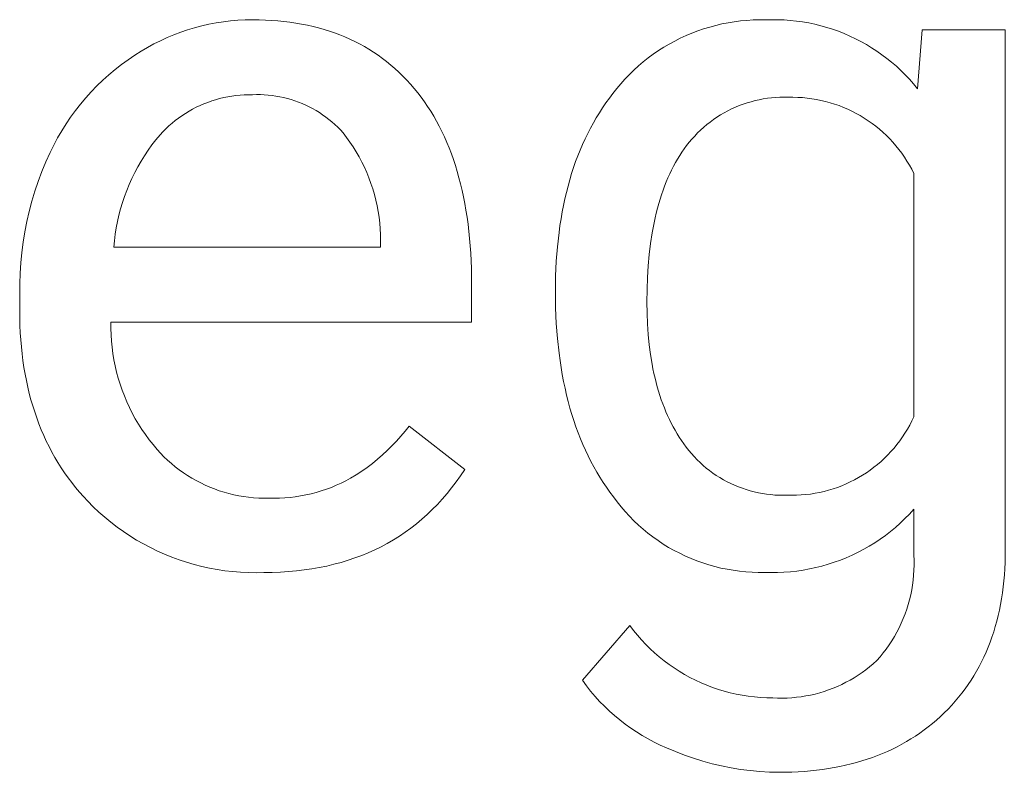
# Model space of a CAD drawing. Header units: millimetres. Extents: x -1519 to 3497, y -297 to 3208.
# Drawn here: x 2126.8 to 2192.2, y 85.7 to 135.6 of the extents above; entities that cross this region are included whole.
import ezdxf

# ---------------------------------------------------------------- set-up
doc = ezdxf.new("R2010")
doc.units = ezdxf.units.MM
doc.header["$MEASUREMENT"] = 0
doc.layers.add('Domyślny', color=7, linetype='Continuous', true_color=0x000000)

msp = doc.modelspace()

# ---------------------------------------------------------------- linework, layer by layer
at = {"layer": 'Domyślny', "color": 18, "lineweight": 15, "true_color": 0x000000}
for p, q in [((2138.895, 135.172), (2139.369, 135.279)), ((2139.369, 135.279), (2139.846, 135.37)), ((2139.846, 135.37), (2140.326, 135.444)), ((2140.326, 135.444), (2140.809, 135.502)), ((2140.809, 135.502), (2141.293, 135.542)), ((2141.293, 135.542), (2141.778, 135.567)), ((2141.778, 135.567), (2142.264, 135.574)), ((2142.264, 135.574), (2142.692, 135.57)), ((2142.692, 135.57), (2143.113, 135.556)), ((2143.113, 135.556), (2143.529, 135.534)), ((2143.529, 135.534), (2143.938, 135.504)), ((2143.938, 135.504), (2144.342, 135.464)), ((2144.342, 135.464), (2144.739, 135.415)), ((2144.739, 135.415), (2145.13, 135.358)), ((2145.13, 135.358), (2145.516, 135.292)), ((2145.516, 135.292), (2145.895, 135.217)), ((2145.895, 135.217), (2146.268, 135.133)), ((2172.96, 135.206), (2173.366, 135.3)), ((2173.366, 135.3), (2173.775, 135.381)), ((2173.775, 135.381), (2174.187, 135.447)), ((2174.187, 135.447), (2174.6, 135.5)), ((2174.6, 135.5), (2175.015, 135.538)), ((2175.015, 135.538), (2175.431, 135.563)), ((2175.431, 135.563), (2175.848, 135.573)), ((2175.848, 135.573), (2176.265, 135.569)), ((2176.265, 135.569), (2176.675, 135.581)), ((2176.675, 135.581), (2177.084, 135.58)), ((2177.084, 135.58), (2177.494, 135.564)), ((2177.494, 135.564), (2177.903, 135.535)), ((2177.903, 135.535), (2178.311, 135.492)), ((2178.311, 135.492), (2178.717, 135.435)), ((2178.717, 135.435), (2179.12, 135.365)), ((2179.12, 135.365), (2179.522, 135.281)), ((2179.522, 135.281), (2179.92, 135.184)), ((2136.595, 134.395), (2137.044, 134.582)), ((2137.044, 134.582), (2137.499, 134.753)), ((2137.499, 134.753), (2137.959, 134.909)), ((2137.959, 134.909), (2138.425, 135.048)), ((2138.425, 135.048), (2138.895, 135.172)), ((2146.268, 135.133), (2146.636, 135.04)), ((2146.636, 135.04), (2146.997, 134.938)), ((2146.997, 134.938), (2147.352, 134.828)), ((2147.352, 134.828), (2147.701, 134.708)), ((2147.701, 134.708), (2148.045, 134.58)), ((2148.045, 134.58), (2148.382, 134.442)), ((2170.991, 134.531), (2171.375, 134.693)), ((2171.375, 134.693), (2171.765, 134.841)), ((2171.765, 134.841), (2172.159, 134.976)), ((2172.159, 134.976), (2172.558, 135.098)), ((2172.558, 135.098), (2172.96, 135.206)), ((2179.92, 135.184), (2180.314, 135.073)), ((2180.314, 135.073), (2180.705, 134.949)), ((2180.705, 134.949), (2181.091, 134.812)), ((2181.091, 134.812), (2181.473, 134.662)), ((2181.473, 134.662), (2181.849, 134.499)), ((2186.337, 131.009), (2186.638, 134.918)), ((2186.638, 134.918), (2192.15, 134.918)), ((2192.15, 134.918), (2192.15, 100.474)), ((2135.292, 133.743), (2135.719, 133.976)), ((2135.719, 133.976), (2136.153, 134.193)), ((2136.153, 134.193), (2136.595, 134.395)), ((2148.382, 134.442), (2148.713, 134.296)), ((2148.713, 134.296), (2149.039, 134.141)), ((2149.039, 134.141), (2149.358, 133.977)), ((2149.358, 133.977), (2149.672, 133.804)), ((2169.516, 133.757), (2169.875, 133.97)), ((2169.875, 133.97), (2170.24, 134.169)), ((2170.24, 134.169), (2170.613, 134.357)), ((2170.613, 134.357), (2170.991, 134.531)), ((2181.849, 134.499), (2182.22, 134.324)), ((2182.22, 134.324), (2182.584, 134.136)), ((2182.584, 134.136), (2182.942, 133.937)), ((2182.942, 133.937), (2183.293, 133.725)), ((2134.463, 133.236), (2134.873, 133.497)), ((2134.873, 133.497), (2135.292, 133.743)), ((2149.672, 133.804), (2149.979, 133.622)), ((2149.979, 133.622), (2150.281, 133.432)), ((2150.281, 133.432), (2150.576, 133.232)), ((2168.485, 133.05), (2168.821, 133.297)), ((2168.821, 133.297), (2169.164, 133.533)), ((2169.164, 133.533), (2169.516, 133.757)), ((2183.293, 133.725), (2183.636, 133.501)), ((2183.636, 133.501), (2183.972, 133.266)), ((2183.972, 133.266), (2184.3, 133.02)), ((2133.151, 132.282), (2133.577, 132.615)), ((2133.577, 132.615), (2134.015, 132.933)), ((2134.015, 132.933), (2134.463, 133.236)), ((2150.576, 133.232), (2150.866, 133.023)), ((2150.866, 133.023), (2151.15, 132.805)), ((2151.15, 132.805), (2151.428, 132.579)), ((2167.841, 132.521), (2168.159, 132.791)), ((2168.159, 132.791), (2168.485, 133.05)), ((2184.3, 133.02), (2184.619, 132.763)), ((2184.619, 132.763), (2184.93, 132.495)), ((2132.736, 131.934), (2133.151, 132.282)), ((2151.428, 132.579), (2151.7, 132.343)), ((2151.7, 132.343), (2151.966, 132.099)), ((2151.966, 132.099), (2152.226, 131.845)), ((2166.945, 131.65), (2167.234, 131.95)), ((2167.234, 131.95), (2167.532, 132.241)), ((2167.532, 132.241), (2167.841, 132.521)), ((2184.93, 132.495), (2185.231, 132.217)), ((2185.231, 132.217), (2185.523, 131.929)), ((2131.944, 131.196), (2132.334, 131.572)), ((2132.334, 131.572), (2132.736, 131.934)), ((2152.226, 131.845), (2152.48, 131.583)), ((2152.48, 131.583), (2152.729, 131.311)), ((2152.729, 131.311), (2152.971, 131.031)), ((2166.399, 131.02), (2166.667, 131.34)), ((2166.667, 131.34), (2166.945, 131.65)), ((2185.523, 131.929), (2185.804, 131.632)), ((2185.804, 131.632), (2186.076, 131.325)), ((2186.076, 131.325), (2186.337, 131.009)), ((2131.206, 130.405), (2131.568, 130.807)), ((2131.568, 130.807), (2131.944, 131.196)), ((2152.971, 131.031), (2153.206, 130.743)), ((2153.206, 130.743), (2153.433, 130.449)), ((2165.908, 130.384), (2166.142, 130.692)), ((2166.142, 130.692), (2166.399, 131.02)), ((2130.524, 129.564), (2130.857, 129.99)), ((2130.857, 129.99), (2131.206, 130.405)), ((2139.037, 130.005), (2138.784, 129.896)), ((2139.294, 130.106), (2139.037, 130.005)), ((2139.553, 130.198), (2139.294, 130.106)), ((2139.816, 130.281), (2139.553, 130.198)), ((2140.082, 130.355), (2139.816, 130.281)), ((2140.349, 130.42), (2140.082, 130.355)), ((2140.619, 130.476), (2140.349, 130.42)), ((2140.891, 130.522), (2140.619, 130.476)), ((2141.164, 130.559), (2140.891, 130.522)), ((2141.438, 130.587), (2141.164, 130.559)), ((2141.713, 130.605), (2141.438, 130.587)), ((2141.989, 130.614), (2141.713, 130.605)), ((2142.264, 130.613), (2141.989, 130.614)), ((2142.523, 130.62), (2142.264, 130.613)), ((2142.781, 130.618), (2142.523, 130.62)), ((2143.039, 130.608), (2142.781, 130.618)), ((2143.297, 130.588), (2143.039, 130.608)), ((2143.554, 130.56), (2143.297, 130.588)), ((2143.81, 130.523), (2143.554, 130.56)), ((2144.065, 130.478), (2143.81, 130.523)), ((2144.318, 130.424), (2144.065, 130.478)), ((2144.568, 130.361), (2144.318, 130.424)), ((2144.817, 130.29), (2144.568, 130.361)), ((2145.063, 130.21), (2144.817, 130.29)), ((2145.306, 130.122), (2145.063, 130.21)), ((2145.546, 130.026), (2145.306, 130.122)), ((2145.783, 129.922), (2145.546, 130.026)), ((2153.433, 130.449), (2153.652, 130.146)), ((2153.652, 130.146), (2153.864, 129.837)), ((2165.462, 129.75), (2165.681, 130.071)), ((2165.681, 130.071), (2165.908, 130.384)), ((2175.037, 130.073), (2174.775, 129.985)), ((2175.303, 130.152), (2175.037, 130.073)), ((2175.571, 130.221), (2175.303, 130.152)), ((2175.841, 130.282), (2175.571, 130.221)), ((2176.113, 130.333), (2175.841, 130.282)), ((2176.387, 130.375), (2176.113, 130.333)), ((2176.662, 130.407), (2176.387, 130.375)), ((2176.938, 130.43), (2176.662, 130.407)), ((2177.214, 130.443), (2176.938, 130.43)), ((2177.491, 130.447), (2177.214, 130.443)), ((2177.768, 130.441), (2177.491, 130.447)), ((2178.08, 130.444), (2177.768, 130.441)), ((2178.391, 130.437), (2178.08, 130.444)), ((2178.702, 130.419), (2178.391, 130.437)), ((2179.013, 130.39), (2178.702, 130.419)), ((2179.322, 130.35), (2179.013, 130.39)), ((2179.629, 130.299), (2179.322, 130.35)), ((2179.935, 130.238), (2179.629, 130.299)), ((2180.238, 130.166), (2179.935, 130.238)), ((2180.538, 130.084), (2180.238, 130.166)), ((2180.836, 129.992), (2180.538, 130.084)), ((2181.13, 129.889), (2180.836, 129.992)), ((2130.205, 129.127), (2130.524, 129.564)), ((2137.815, 129.373), (2137.584, 129.222)), ((2138.05, 129.516), (2137.815, 129.373)), ((2138.291, 129.651), (2138.05, 129.516)), ((2138.535, 129.778), (2138.291, 129.651)), ((2138.784, 129.896), (2138.535, 129.778)), ((2146.016, 129.81), (2145.783, 129.922)), ((2146.245, 129.689), (2146.016, 129.81)), ((2146.469, 129.562), (2146.245, 129.689)), ((2146.689, 129.426), (2146.469, 129.562)), ((2146.905, 129.283), (2146.689, 129.426)), ((2153.864, 129.837), (2154.069, 129.519)), ((2154.069, 129.519), (2154.266, 129.194)), ((2165.045, 129.089), (2165.25, 129.423)), ((2165.25, 129.423), (2165.462, 129.75)), ((2173.516, 129.413), (2173.277, 129.273)), ((2173.759, 129.544), (2173.516, 129.413)), ((2174.007, 129.668), (2173.759, 129.544)), ((2174.26, 129.782), (2174.007, 129.668)), ((2174.515, 129.888), (2174.26, 129.782)), ((2174.775, 129.985), (2174.515, 129.888)), ((2181.42, 129.776), (2181.13, 129.889)), ((2181.706, 129.652), (2181.42, 129.776)), ((2181.988, 129.519), (2181.706, 129.652)), ((2182.265, 129.377), (2181.988, 129.519)), ((2182.537, 129.225), (2182.265, 129.377)), ((2129.902, 128.678), (2130.205, 129.127)), ((2136.926, 128.723), (2136.718, 128.542)), ((2137.14, 128.897), (2136.926, 128.723)), ((2137.359, 129.063), (2137.14, 128.897)), ((2137.584, 129.222), (2137.359, 129.063)), ((2147.116, 129.133), (2146.905, 129.283)), ((2147.321, 128.976), (2147.116, 129.133)), ((2147.521, 128.812), (2147.321, 128.976)), ((2147.715, 128.641), (2147.521, 128.812)), ((2154.266, 129.194), (2154.455, 128.861)), ((2154.455, 128.861), (2154.638, 128.521)), ((2164.658, 128.402), (2164.848, 128.749)), ((2164.848, 128.749), (2165.045, 129.089)), ((2172.591, 128.805), (2172.373, 128.634)), ((2172.814, 128.969), (2172.591, 128.805)), ((2173.043, 129.125), (2172.814, 128.969)), ((2173.277, 129.273), (2173.043, 129.125)), ((2182.804, 129.063), (2182.537, 129.225)), ((2183.064, 128.892), (2182.804, 129.063)), ((2183.319, 128.713), (2183.064, 128.892)), ((2183.567, 128.524), (2183.319, 128.713)), ((2129.344, 127.751), (2129.615, 128.22)), ((2129.615, 128.22), (2129.902, 128.678)), ((2136.322, 128.159), (2136.134, 127.957)), ((2136.517, 128.354), (2136.322, 128.159)), ((2136.718, 128.542), (2136.517, 128.354)), ((2147.903, 128.464), (2147.715, 128.641)), ((2148.085, 128.28), (2147.903, 128.464)), ((2148.261, 128.091), (2148.085, 128.28)), ((2148.495, 127.786), (2148.261, 128.091)), ((2154.638, 128.521), (2154.812, 128.173)), ((2154.812, 128.173), (2154.98, 127.818)), ((2164.301, 127.688), (2164.476, 128.048)), ((2164.476, 128.048), (2164.658, 128.402)), ((2171.758, 128.077), (2171.566, 127.877)), ((2171.956, 128.27), (2171.758, 128.077)), ((2172.162, 128.455), (2171.956, 128.27)), ((2172.373, 128.634), (2172.162, 128.455)), ((2183.808, 128.327), (2183.567, 128.524)), ((2184.043, 128.122), (2183.808, 128.327)), ((2184.27, 127.909), (2184.043, 128.122)), ((2129.089, 127.274), (2129.344, 127.751)), ((2135.86, 127.624), (2135.597, 127.283)), ((2136.134, 127.957), (2135.86, 127.624)), ((2148.719, 127.473), (2148.495, 127.786)), ((2148.933, 127.152), (2148.719, 127.473)), ((2154.98, 127.818), (2155.14, 127.455)), ((2155.14, 127.455), (2155.292, 127.084)), ((2164.134, 127.321), (2164.301, 127.688)), ((2171.203, 127.459), (2171.032, 127.241)), ((2171.381, 127.671), (2171.203, 127.459)), ((2171.566, 127.877), (2171.381, 127.671)), ((2184.49, 127.688), (2184.27, 127.909)), ((2184.702, 127.459), (2184.49, 127.688)), ((2184.905, 127.224), (2184.702, 127.459)), ((2128.567, 126.157), (2128.851, 126.788)), ((2128.851, 126.788), (2129.089, 127.274)), ((2135.345, 126.932), (2135.105, 126.574)), ((2135.597, 127.283), (2135.345, 126.932)), ((2149.136, 126.825), (2148.933, 127.152)), ((2149.327, 126.491), (2149.136, 126.825)), ((2155.292, 127.084), (2155.437, 126.706)), ((2163.822, 126.567), (2163.974, 126.947)), ((2163.974, 126.947), (2164.134, 127.321)), ((2170.718, 126.8), (2170.572, 126.578)), ((2170.87, 127.017), (2170.718, 126.8)), ((2171.032, 127.241), (2170.87, 127.017)), ((2185.101, 126.981), (2184.905, 127.224)), ((2185.288, 126.732), (2185.101, 126.981)), ((2185.466, 126.476), (2185.288, 126.732)), ((2128.304, 125.517), (2128.567, 126.157)), ((2134.877, 126.208), (2134.662, 125.835)), ((2135.105, 126.574), (2134.877, 126.208)), ((2149.507, 126.151), (2149.327, 126.491)), ((2149.676, 125.805), (2149.507, 126.151)), ((2155.437, 126.706), (2155.575, 126.32)), ((2155.575, 126.32), (2155.705, 125.926)), ((2163.539, 125.786), (2163.676, 126.18)), ((2163.676, 126.18), (2163.822, 126.567)), ((2170.293, 126.112), (2170.161, 125.87)), ((2170.43, 126.348), (2170.293, 126.112)), ((2170.572, 126.578), (2170.43, 126.348)), ((2185.635, 126.214), (2185.466, 126.476)), ((2185.795, 125.947), (2185.635, 126.214)), ((2128.061, 124.869), (2128.304, 125.517)), ((2134.459, 125.454), (2134.268, 125.067)), ((2134.662, 125.835), (2134.459, 125.454)), ((2149.833, 125.453), (2149.676, 125.805)), ((2149.978, 125.097), (2149.833, 125.453)), ((2155.705, 125.926), (2155.828, 125.525)), ((2155.828, 125.525), (2155.943, 125.116)), ((2163.409, 125.386), (2163.539, 125.786)), ((2170.033, 125.621), (2169.911, 125.366)), ((2170.161, 125.87), (2170.033, 125.621)), ((2185.946, 125.674), (2185.795, 125.947)), ((2186.087, 125.396), (2185.946, 125.674)), ((2127.84, 124.214), (2128.061, 124.869)), ((2134.268, 125.067), (2134.091, 124.674)), ((2150.11, 124.736), (2149.978, 125.097)), ((2155.943, 125.116), (2156.051, 124.699)), ((2163.171, 124.565), (2163.286, 124.979)), ((2163.286, 124.979), (2163.409, 125.386)), ((2169.679, 124.835), (2169.571, 124.56)), ((2169.793, 125.104), (2169.679, 124.835)), ((2169.911, 125.366), (2169.793, 125.104)), ((2186.087, 109.277), (2186.087, 125.396)), ((2127.64, 123.552), (2127.84, 124.214)), ((2133.926, 124.276), (2133.775, 123.872)), ((2134.091, 124.674), (2133.926, 124.276)), ((2150.231, 124.37), (2150.11, 124.736)), ((2150.339, 124.001), (2150.231, 124.37)), ((2156.051, 124.699), (2156.151, 124.274)), ((2156.151, 124.274), (2156.244, 123.842)), ((2162.962, 123.718), (2163.063, 124.145)), ((2163.063, 124.145), (2163.171, 124.565)), ((2169.467, 124.279), (2169.368, 123.991)), ((2169.571, 124.56), (2169.467, 124.279)), ((2127.462, 122.883), (2127.64, 123.552)), ((2133.637, 123.463), (2133.513, 123.05)), ((2133.775, 123.872), (2133.637, 123.463)), ((2150.435, 123.628), (2150.339, 124.001)), ((2150.519, 123.252), (2150.435, 123.628)), ((2156.244, 123.842), (2156.33, 123.402)), ((2162.869, 123.284), (2162.962, 123.718)), ((2169.274, 123.696), (2169.184, 123.395)), ((2169.368, 123.991), (2169.274, 123.696)), ((2127.305, 122.209), (2127.462, 122.883)), ((2133.513, 123.05), (2133.403, 122.634)), ((2150.589, 122.874), (2150.519, 123.252)), ((2150.647, 122.493), (2150.589, 122.874)), ((2156.33, 123.402), (2156.408, 122.955)), ((2156.408, 122.955), (2156.479, 122.5)), ((2162.706, 122.397), (2162.784, 122.844)), ((2162.784, 122.844), (2162.869, 123.284)), ((2169.099, 123.088), (2169.02, 122.774)), ((2169.184, 123.395), (2169.099, 123.088)), ((2127.171, 121.531), (2127.305, 122.209)), ((2133.306, 122.213), (2133.224, 121.79)), ((2133.403, 122.634), (2133.306, 122.213)), ((2150.692, 122.111), (2150.647, 122.493)), ((2156.479, 122.5), (2156.542, 122.036)), ((2162.635, 121.944), (2162.706, 122.397)), ((2168.944, 122.454), (2168.874, 122.127)), ((2169.02, 122.774), (2168.944, 122.454)), ((2127.058, 120.848), (2127.171, 121.531)), ((2133.224, 121.79), (2133.155, 121.364)), ((2150.724, 121.728), (2150.692, 122.111)), ((2150.743, 121.343), (2150.724, 121.728)), ((2156.542, 122.036), (2156.646, 121.087)), ((2162.572, 121.484), (2162.635, 121.944)), ((2168.874, 122.127), (2168.748, 121.454)), ((2126.968, 120.162), (2127.058, 120.848)), ((2133.101, 120.937), (2133.06, 120.507)), ((2133.155, 121.364), (2133.101, 120.937)), ((2150.75, 120.958), (2150.743, 121.343)), ((2150.75, 120.507), (2150.75, 120.958)), ((2156.646, 121.087), (2156.72, 120.106)), ((2162.468, 120.543), (2162.572, 121.484)), ((2168.748, 121.454), (2168.641, 120.755)), ((2133.06, 120.507), (2150.75, 120.507)), ((2162.393, 119.576), (2162.468, 120.543)), ((2168.641, 120.755), (2168.553, 120.031)), ((2126.9, 119.474), (2126.968, 120.162)), ((2156.72, 120.106), (2156.765, 119.095)), ((2162.349, 118.583), (2162.393, 119.576)), ((2168.553, 120.031), (2168.485, 119.281)), ((2126.854, 118.784), (2126.9, 119.474)), ((2156.765, 119.095), (2156.78, 118.052)), ((2168.485, 119.281), (2168.436, 118.505)), ((2126.831, 118.092), (2126.854, 118.784)), ((2162.334, 117.562), (2162.349, 118.583)), ((2168.436, 118.505), (2168.407, 117.704)), ((2126.83, 117.4), (2126.831, 118.092)), ((2156.78, 118.052), (2156.78, 115.546)), ((2168.407, 117.704), (2168.397, 116.877)), ((2126.83, 116.298), (2126.83, 117.4)), ((2162.349, 116.499), (2162.334, 117.562)), ((2126.834, 115.808), (2126.83, 116.298)), ((2162.394, 115.465), (2162.349, 116.499)), ((2168.397, 116.877), (2168.407, 116.142)), ((2126.847, 115.324), (2126.834, 115.808)), ((2168.407, 116.142), (2168.436, 115.426)), ((2126.869, 114.846), (2126.847, 115.324)), ((2132.877, 115.546), (2132.875, 115.129)), ((2132.875, 115.129), (2132.888, 114.712)), ((2156.78, 115.546), (2132.877, 115.546)), ((2162.469, 114.459), (2162.394, 115.465)), ((2168.436, 115.426), (2168.484, 114.73)), ((2126.9, 114.374), (2126.869, 114.846)), ((2126.94, 113.909), (2126.9, 114.374)), ((2132.888, 114.712), (2132.914, 114.296)), ((2162.575, 113.481), (2162.469, 114.459)), ((2168.484, 114.73), (2168.551, 114.053)), ((2126.988, 113.449), (2126.94, 113.909)), ((2132.914, 114.296), (2132.954, 113.881)), ((2132.954, 113.881), (2133.008, 113.467)), ((2168.551, 114.053), (2168.637, 113.396)), ((2127.046, 112.996), (2126.988, 113.449)), ((2133.008, 113.467), (2133.076, 113.055)), ((2133.076, 113.055), (2133.158, 112.646)), ((2162.639, 113.003), (2162.575, 113.481)), ((2168.637, 113.396), (2168.742, 112.759)), ((2127.112, 112.549), (2127.046, 112.996)), ((2127.187, 112.108), (2127.112, 112.549)), ((2133.158, 112.646), (2133.254, 112.24)), ((2162.71, 112.532), (2162.639, 113.003)), ((2162.789, 112.068), (2162.71, 112.532)), ((2168.742, 112.759), (2168.801, 112.448)), ((2168.801, 112.448), (2168.866, 112.142)), ((2127.27, 111.674), (2127.187, 112.108)), ((2133.254, 112.24), (2133.362, 111.837)), ((2133.362, 111.837), (2133.485, 111.439)), ((2162.876, 111.612), (2162.789, 112.068)), ((2168.866, 112.142), (2168.935, 111.841)), ((2168.935, 111.841), (2169.009, 111.545)), ((2127.363, 111.245), (2127.27, 111.674)), ((2127.464, 110.823), (2127.363, 111.245)), ((2133.485, 111.439), (2133.62, 111.044)), ((2162.97, 111.162), (2162.876, 111.612)), ((2163.071, 110.719), (2162.97, 111.162)), ((2169.009, 111.545), (2169.088, 111.254)), ((2169.088, 111.254), (2169.171, 110.968)), ((2127.574, 110.407), (2127.464, 110.823)), ((2127.693, 109.998), (2127.574, 110.407)), ((2133.62, 111.044), (2133.769, 110.654)), ((2133.769, 110.654), (2133.93, 110.27)), ((2163.18, 110.284), (2163.071, 110.719)), ((2169.171, 110.968), (2169.259, 110.686)), ((2169.259, 110.686), (2169.352, 110.41)), ((2169.352, 110.41), (2169.45, 110.139)), ((2127.821, 109.594), (2127.693, 109.998)), ((2133.93, 110.27), (2134.105, 109.891)), ((2134.105, 109.891), (2134.292, 109.518)), ((2163.296, 109.856), (2163.18, 110.284)), ((2163.42, 109.434), (2163.296, 109.856)), ((2169.45, 110.139), (2169.553, 109.873)), ((2169.553, 109.873), (2169.66, 109.612)), ((2127.957, 109.197), (2127.821, 109.594)), ((2128.103, 108.806), (2127.957, 109.197)), ((2134.292, 109.518), (2134.491, 109.151)), ((2134.491, 109.151), (2134.703, 108.792)), ((2163.552, 109.02), (2163.42, 109.434)), ((2169.66, 109.612), (2169.771, 109.356)), ((2169.771, 109.356), (2169.888, 109.105)), ((2169.888, 109.105), (2170.009, 108.859)), ((2185.955, 108.999), (2186.087, 109.277)), ((2128.257, 108.421), (2128.103, 108.806)), ((2134.703, 108.792), (2134.926, 108.44)), ((2134.926, 108.44), (2135.161, 108.095)), ((2152.369, 108.321), (2152.637, 108.664)), ((2152.637, 108.664), (2156.329, 105.791)), ((2163.691, 108.613), (2163.552, 109.02)), ((2163.837, 108.213), (2163.691, 108.613)), ((2170.009, 108.859), (2170.135, 108.618)), ((2170.135, 108.618), (2170.266, 108.382)), ((2185.503, 108.195), (2185.663, 108.458)), ((2185.663, 108.458), (2185.814, 108.726)), ((2185.814, 108.726), (2185.955, 108.999)), ((2128.42, 108.042), (2128.257, 108.421)), ((2128.592, 107.669), (2128.42, 108.042)), ((2135.161, 108.095), (2135.407, 107.758)), ((2151.8, 107.661), (2152.09, 107.987)), ((2152.09, 107.987), (2152.369, 108.321)), ((2163.991, 107.82), (2163.837, 108.213)), ((2164.152, 107.435), (2163.991, 107.82)), ((2170.266, 108.382), (2170.402, 108.152)), ((2170.402, 108.152), (2170.542, 107.926)), ((2170.542, 107.926), (2170.687, 107.705)), ((2185.156, 107.687), (2185.334, 107.938)), ((2185.334, 107.938), (2185.503, 108.195)), ((2128.772, 107.303), (2128.592, 107.669)), ((2128.962, 106.943), (2128.772, 107.303)), ((2135.407, 107.758), (2135.665, 107.43)), ((2135.665, 107.43), (2135.933, 107.111)), ((2151.19, 107.04), (2151.5, 107.346)), ((2151.5, 107.346), (2151.8, 107.661)), ((2164.321, 107.056), (2164.152, 107.435)), ((2170.687, 107.705), (2170.836, 107.49)), ((2170.836, 107.49), (2170.998, 107.267)), ((2170.998, 107.267), (2171.168, 107.05)), ((2184.572, 106.972), (2184.775, 107.204)), ((2184.775, 107.204), (2184.969, 107.442)), ((2184.969, 107.442), (2185.156, 107.687)), ((2129.16, 106.589), (2128.962, 106.943)), ((2129.367, 106.242), (2129.16, 106.589)), ((2135.933, 107.111), (2136.159, 106.865)), ((2136.159, 106.865), (2136.392, 106.627)), ((2136.392, 106.627), (2136.634, 106.398)), ((2150.54, 106.461), (2150.869, 106.745)), ((2150.869, 106.745), (2151.19, 107.04)), ((2164.497, 106.684), (2164.321, 107.056)), ((2164.681, 106.32), (2164.497, 106.684)), ((2171.168, 107.05), (2171.345, 106.839)), ((2171.345, 106.839), (2171.529, 106.634)), ((2171.529, 106.634), (2171.72, 106.435)), ((2183.916, 106.323), (2184.142, 106.532)), ((2184.142, 106.532), (2184.361, 106.748)), ((2184.361, 106.748), (2184.572, 106.972)), ((2129.583, 105.901), (2129.367, 106.242)), ((2129.807, 105.566), (2129.583, 105.901)), ((2136.634, 106.398), (2136.884, 106.177)), ((2136.884, 106.177), (2137.141, 105.965)), ((2137.141, 105.965), (2137.405, 105.762)), ((2149.497, 105.673), (2149.853, 105.924)), ((2149.853, 105.924), (2150.201, 106.187)), ((2150.201, 106.187), (2150.54, 106.461)), ((2164.872, 105.962), (2164.681, 106.32)), ((2165.071, 105.612), (2164.872, 105.962)), ((2171.72, 106.435), (2171.918, 106.244)), ((2171.918, 106.244), (2172.122, 106.059)), ((2172.122, 106.059), (2172.333, 105.881)), ((2172.333, 105.881), (2172.549, 105.711)), ((2183.196, 105.745), (2183.443, 105.93)), ((2183.443, 105.93), (2183.683, 106.122)), ((2183.683, 106.122), (2183.916, 106.323)), ((2130.041, 105.237), (2129.807, 105.566)), ((2130.283, 104.914), (2130.041, 105.237)), ((2137.405, 105.762), (2137.676, 105.569)), ((2137.676, 105.569), (2137.954, 105.385)), ((2137.954, 105.385), (2138.238, 105.21)), ((2138.238, 105.21), (2138.528, 105.046)), ((2148.451, 105.039), (2148.762, 105.207)), ((2148.762, 105.207), (2149.133, 105.434)), ((2149.133, 105.434), (2149.497, 105.673)), ((2156.047, 105.372), (2155.757, 104.966)), ((2156.329, 105.791), (2156.047, 105.372)), ((2165.277, 105.268), (2165.071, 105.612)), ((2165.49, 104.932), (2165.277, 105.268)), ((2172.549, 105.711), (2172.772, 105.548)), ((2172.772, 105.548), (2172.999, 105.392)), ((2172.999, 105.392), (2173.232, 105.245)), ((2173.232, 105.245), (2173.47, 105.106)), ((2182.151, 105.098), (2182.42, 105.246)), ((2182.42, 105.246), (2182.685, 105.403)), ((2182.685, 105.403), (2182.944, 105.57)), ((2182.944, 105.57), (2183.196, 105.745)), ((2130.534, 104.598), (2130.283, 104.914)), ((2130.794, 104.288), (2130.534, 104.598)), ((2138.528, 105.046), (2138.824, 104.892)), ((2138.824, 104.892), (2139.125, 104.748)), ((2139.125, 104.748), (2139.43, 104.615)), ((2139.43, 104.615), (2139.74, 104.493)), ((2147.154, 104.477), (2147.485, 104.601)), ((2147.485, 104.601), (2147.812, 104.736)), ((2147.812, 104.736), (2148.134, 104.882)), ((2148.134, 104.882), (2148.451, 105.039)), ((2155.458, 104.573), (2155.15, 104.193)), ((2155.757, 104.966), (2155.458, 104.573)), ((2165.711, 104.603), (2165.49, 104.932)), ((2165.94, 104.281), (2165.711, 104.603)), ((2173.47, 105.106), (2173.712, 104.975)), ((2173.712, 104.975), (2173.959, 104.853)), ((2173.959, 104.853), (2174.21, 104.739)), ((2174.21, 104.739), (2174.465, 104.633)), ((2174.465, 104.633), (2174.723, 104.537)), ((2174.723, 104.537), (2174.984, 104.449)), ((2180.734, 104.502), (2181.026, 104.601)), ((2181.026, 104.601), (2181.313, 104.711)), ((2181.313, 104.711), (2181.597, 104.83)), ((2181.597, 104.83), (2181.876, 104.959)), ((2181.876, 104.959), (2182.151, 105.098)), ((2131.062, 103.984), (2130.794, 104.288)), ((2131.34, 103.686), (2131.062, 103.984)), ((2139.74, 104.493), (2140.054, 104.381)), ((2140.054, 104.381), (2140.372, 104.281)), ((2140.372, 104.281), (2140.693, 104.191)), ((2140.693, 104.191), (2141.017, 104.113)), ((2141.017, 104.113), (2141.343, 104.046)), ((2141.343, 104.046), (2141.672, 103.991)), ((2141.672, 103.991), (2142.002, 103.947)), ((2142.002, 103.947), (2142.334, 103.915)), ((2142.334, 103.915), (2142.667, 103.894)), ((2142.667, 103.894), (2143, 103.885)), ((2143, 103.885), (2143.333, 103.887)), ((2143.333, 103.887), (2143.687, 103.881)), ((2143.687, 103.881), (2144.04, 103.887)), ((2144.04, 103.887), (2144.393, 103.905)), ((2144.393, 103.905), (2144.745, 103.935)), ((2144.745, 103.935), (2145.096, 103.977)), ((2145.096, 103.977), (2145.446, 104.031)), ((2145.446, 104.031), (2145.793, 104.097)), ((2145.793, 104.097), (2146.138, 104.174)), ((2146.138, 104.174), (2146.48, 104.264)), ((2146.48, 104.264), (2146.819, 104.365)), ((2146.819, 104.365), (2147.154, 104.477)), ((2155.15, 104.193), (2154.834, 103.827)), ((2166.176, 103.965), (2165.94, 104.281)), ((2166.425, 103.632), (2166.176, 103.965)), ((2174.984, 104.449), (2175.248, 104.371)), ((2175.248, 104.371), (2175.515, 104.302)), ((2175.515, 104.302), (2175.784, 104.241)), ((2175.784, 104.241), (2176.055, 104.19)), ((2176.055, 104.19), (2176.327, 104.149)), ((2176.327, 104.149), (2176.601, 104.117)), ((2176.601, 104.117), (2176.875, 104.094)), ((2176.875, 104.094), (2177.15, 104.081)), ((2177.15, 104.081), (2177.426, 104.077)), ((2177.426, 104.077), (2177.701, 104.082)), ((2177.701, 104.082), (2178.009, 104.076)), ((2178.009, 104.076), (2178.317, 104.081)), ((2178.317, 104.081), (2178.624, 104.097)), ((2178.624, 104.097), (2178.931, 104.123)), ((2178.931, 104.123), (2179.236, 104.16)), ((2179.236, 104.16), (2179.54, 104.207)), ((2179.54, 104.207), (2179.842, 104.265)), ((2179.842, 104.265), (2180.142, 104.334)), ((2180.142, 104.334), (2180.44, 104.413)), ((2180.44, 104.413), (2180.734, 104.502)), ((2131.705, 103.318), (2131.34, 103.686)), ((2132.083, 102.961), (2131.705, 103.318)), ((2154.509, 103.474), (2154.175, 103.134)), ((2154.834, 103.827), (2154.509, 103.474)), ((2166.685, 103.307), (2166.425, 103.632)), ((2166.956, 102.992), (2166.685, 103.307)), ((2132.472, 102.618), (2132.083, 102.961)), ((2132.873, 102.288), (2132.472, 102.618)), ((2153.833, 102.807), (2153.482, 102.493)), ((2154.175, 103.134), (2153.833, 102.807)), ((2167.238, 102.686), (2166.956, 102.992)), ((2167.531, 102.39), (2167.238, 102.686)), ((2185.798, 102.833), (2185.499, 102.528)), ((2186.087, 103.147), (2185.798, 102.833)), ((2186.087, 100.107), (2186.087, 103.147)), ((2133.285, 101.972), (2132.873, 102.288)), ((2133.707, 101.67), (2133.285, 101.972)), ((2152.754, 101.906), (2152.376, 101.633)), ((2153.122, 102.193), (2152.754, 101.906)), ((2153.482, 102.493), (2153.122, 102.193)), ((2167.833, 102.105), (2167.531, 102.39)), ((2168.145, 101.83), (2167.833, 102.105)), ((2184.87, 101.951), (2184.541, 101.68)), ((2185.189, 102.235), (2184.87, 101.951)), ((2185.499, 102.528), (2185.189, 102.235)), ((2134.139, 101.382), (2133.707, 101.67)), ((2134.581, 101.109), (2134.139, 101.382)), ((2151.991, 101.373), (2151.596, 101.126)), ((2152.376, 101.633), (2151.991, 101.373)), ((2168.467, 101.566), (2168.145, 101.83)), ((2168.797, 101.313), (2168.467, 101.566)), ((2169.136, 101.072), (2168.797, 101.313)), ((2184.203, 101.419), (2183.856, 101.17)), ((2184.541, 101.68), (2184.203, 101.419)), ((2135.031, 100.851), (2134.581, 101.109)), ((2135.49, 100.609), (2135.031, 100.851)), ((2135.957, 100.382), (2135.49, 100.609)), ((2150.781, 100.671), (2150.361, 100.464)), ((2151.193, 100.892), (2150.781, 100.671)), ((2151.596, 101.126), (2151.193, 100.892)), ((2169.483, 100.843), (2169.136, 101.072)), ((2169.838, 100.626), (2169.483, 100.843)), ((2170.201, 100.421), (2169.838, 100.626)), ((2183.138, 100.709), (2182.767, 100.497)), ((2183.501, 100.933), (2183.138, 100.709)), ((2183.856, 101.17), (2183.501, 100.933)), ((2136.431, 100.171), (2135.957, 100.382)), ((2136.913, 99.976), (2136.431, 100.171)), ((2137.4, 99.798), (2136.913, 99.976)), ((2149.494, 100.09), (2149.047, 99.923)), ((2149.931, 100.271), (2149.494, 100.09)), ((2150.361, 100.464), (2149.931, 100.271)), ((2170.57, 100.23), (2170.201, 100.421)), ((2170.945, 100.05), (2170.57, 100.23)), ((2171.327, 99.884), (2170.945, 100.05)), ((2182.005, 100.112), (2181.615, 99.939)), ((2182.39, 100.298), (2182.005, 100.112)), ((2182.767, 100.497), (2182.39, 100.298)), ((2186.101, 99.777), (2186.087, 100.107)), ((2192.146, 100.048), (2192.135, 99.628)), ((2192.15, 100.474), (2192.146, 100.048)), ((2137.893, 99.636), (2137.4, 99.798)), ((2138.392, 99.491), (2137.893, 99.636)), ((2138.895, 99.363), (2138.392, 99.491)), ((2139.402, 99.251), (2138.895, 99.363)), ((2146.685, 99.287), (2146.187, 99.2)), ((2147.175, 99.388), (2146.685, 99.287)), ((2147.656, 99.502), (2147.175, 99.388)), ((2148.128, 99.629), (2147.656, 99.502)), ((2148.592, 99.769), (2148.128, 99.629)), ((2149.047, 99.923), (2148.592, 99.769)), ((2171.714, 99.732), (2171.327, 99.884)), ((2172.106, 99.593), (2171.714, 99.732)), ((2172.502, 99.467), (2172.106, 99.593)), ((2172.903, 99.355), (2172.502, 99.467)), ((2173.307, 99.258), (2172.903, 99.355)), ((2180.002, 99.385), (2179.588, 99.281)), ((2180.412, 99.503), (2180.002, 99.385)), ((2180.818, 99.634), (2180.412, 99.503)), ((2181.219, 99.78), (2180.818, 99.634)), ((2181.615, 99.939), (2181.219, 99.78)), ((2186.096, 99.116), (2186.104, 99.446)), ((2186.104, 99.446), (2186.101, 99.777)), ((2192.135, 99.628), (2192.115, 99.213)), ((2139.913, 99.157), (2139.402, 99.251)), ((2140.426, 99.081), (2139.913, 99.157)), ((2140.942, 99.021), (2140.426, 99.081)), ((2141.459, 98.98), (2140.942, 99.021)), ((2141.978, 98.955), (2141.459, 98.98)), ((2142.497, 98.949), (2141.978, 98.955)), ((2143.016, 98.959), (2142.497, 98.949)), ((2143.566, 98.966), (2143.016, 98.959)), ((2144.107, 98.986), (2143.566, 98.966)), ((2144.64, 99.02), (2144.107, 98.986)), ((2145.164, 99.066), (2144.64, 99.02)), ((2145.68, 99.127), (2145.164, 99.066)), ((2146.187, 99.2), (2145.68, 99.127)), ((2173.715, 99.174), (2173.307, 99.258)), ((2174.125, 99.104), (2173.715, 99.174)), ((2174.537, 99.049), (2174.125, 99.104)), ((2174.951, 99.008), (2174.537, 99.049)), ((2175.366, 98.981), (2174.951, 99.008)), ((2175.782, 98.969), (2175.366, 98.981)), ((2176.198, 98.971), (2175.782, 98.969)), ((2176.625, 98.959), (2176.198, 98.971)), ((2177.051, 98.961), (2176.625, 98.959)), ((2177.478, 98.978), (2177.051, 98.961)), ((2177.904, 99.01), (2177.478, 98.978)), ((2178.328, 99.056), (2177.904, 99.01)), ((2178.75, 99.117), (2178.328, 99.056)), ((2179.171, 99.192), (2178.75, 99.117)), ((2179.588, 99.281), (2179.171, 99.192)), ((2186.045, 98.457), (2186.076, 98.786)), ((2186.076, 98.786), (2186.096, 99.116)), ((2192.088, 98.804), (2192.052, 98.401)), ((2192.115, 99.213), (2192.088, 98.804)), ((2185.948, 97.803), (2186.002, 98.129)), ((2186.002, 98.129), (2186.045, 98.457)), ((2192.009, 98.004), (2191.958, 97.612)), ((2192.052, 98.401), (2192.009, 98.004)), ((2185.806, 97.158), (2185.882, 97.479)), ((2185.882, 97.479), (2185.948, 97.803)), ((2191.958, 97.612), (2191.899, 97.226)), ((2185.619, 96.524), (2185.718, 96.839)), ((2185.718, 96.839), (2185.806, 97.158)), ((2191.832, 96.846), (2191.758, 96.471)), ((2191.899, 97.226), (2191.832, 96.846)), ((2185.389, 95.904), (2185.51, 96.212)), ((2185.51, 96.212), (2185.619, 96.524)), ((2191.675, 96.102), (2191.585, 95.739)), ((2191.758, 96.471), (2191.675, 96.102)), ((2164.121, 91.822), (2167.261, 95.446)), ((2167.261, 95.446), (2167.509, 95.122)), ((2185.117, 95.302), (2185.258, 95.601)), ((2185.258, 95.601), (2185.389, 95.904)), ((2191.486, 95.382), (2191.38, 95.03)), ((2191.585, 95.739), (2191.486, 95.382)), ((2167.509, 95.122), (2167.768, 94.806)), ((2167.768, 94.806), (2168.038, 94.499)), ((2184.631, 94.438), (2184.803, 94.72)), ((2184.803, 94.72), (2184.965, 95.008)), ((2184.965, 95.008), (2185.117, 95.302)), ((2191.38, 95.03), (2191.266, 94.684)), ((2168.038, 94.499), (2168.318, 94.201)), ((2168.318, 94.201), (2168.608, 93.914)), ((2184.259, 93.892), (2184.45, 94.162)), ((2184.45, 94.162), (2184.631, 94.438)), ((2191.144, 94.344), (2191.014, 94.009)), ((2191.266, 94.684), (2191.144, 94.344)), ((2168.608, 93.914), (2168.908, 93.637)), ((2168.908, 93.637), (2169.218, 93.37)), ((2183.849, 93.373), (2184.058, 93.629)), ((2184.058, 93.629), (2184.259, 93.892)), ((2190.876, 93.68), (2190.73, 93.357)), ((2191.014, 94.009), (2190.876, 93.68)), ((2169.218, 93.37), (2169.536, 93.115)), ((2169.536, 93.115), (2169.863, 92.87)), ((2169.863, 92.87), (2170.199, 92.637)), ((2183.159, 92.714), (2183.398, 92.915)), ((2183.398, 92.915), (2183.631, 93.125)), ((2183.631, 93.125), (2183.849, 93.373)), ((2190.576, 93.039), (2190.414, 92.727)), ((2190.73, 93.357), (2190.576, 93.039)), ((2170.199, 92.637), (2170.543, 92.416)), ((2170.543, 92.416), (2170.893, 92.207)), ((2170.893, 92.207), (2171.251, 92.01)), ((2182.136, 91.992), (2182.401, 92.159)), ((2182.401, 92.159), (2182.66, 92.336)), ((2182.66, 92.336), (2182.912, 92.52)), ((2182.912, 92.52), (2183.159, 92.714)), ((2190.067, 92.12), (2189.881, 91.825)), ((2190.245, 92.421), (2190.067, 92.12)), ((2190.414, 92.727), (2190.245, 92.421)), ((2164.389, 91.457), (2164.121, 91.822)), ((2164.67, 91.101), (2164.389, 91.457)), ((2171.251, 92.01), (2171.616, 91.826)), ((2171.616, 91.826), (2171.987, 91.654)), ((2171.987, 91.654), (2172.363, 91.496)), ((2172.363, 91.496), (2172.745, 91.351)), ((2181.026, 91.414), (2181.31, 91.545)), ((2181.31, 91.545), (2181.591, 91.684)), ((2181.591, 91.684), (2181.866, 91.834)), ((2181.866, 91.834), (2182.136, 91.992)), ((2189.687, 91.536), (2189.486, 91.252)), ((2189.881, 91.825), (2189.687, 91.536)), ((2164.962, 90.756), (2164.67, 91.101)), ((2172.745, 91.351), (2173.132, 91.219)), ((2173.132, 91.219), (2173.523, 91.1)), ((2173.523, 91.1), (2173.917, 90.995)), ((2173.917, 90.995), (2174.316, 90.904)), ((2174.316, 90.904), (2174.717, 90.827)), ((2174.717, 90.827), (2175.12, 90.764)), ((2178.933, 90.78), (2179.24, 90.84)), ((2179.24, 90.84), (2179.545, 90.91)), ((2179.545, 90.91), (2179.848, 90.991)), ((2179.848, 90.991), (2180.147, 91.082)), ((2180.147, 91.082), (2180.444, 91.183)), ((2180.444, 91.183), (2180.737, 91.294)), ((2180.737, 91.294), (2181.026, 91.414)), ((2189.276, 90.974), (2189.059, 90.701)), ((2189.486, 91.252), (2189.276, 90.974)), ((2165.267, 90.42), (2164.962, 90.756)), ((2165.583, 90.096), (2165.267, 90.42)), ((2175.12, 90.764), (2175.526, 90.715)), ((2175.526, 90.715), (2175.933, 90.68)), ((2175.933, 90.68), (2176.341, 90.659)), ((2176.341, 90.659), (2176.749, 90.652)), ((2176.749, 90.652), (2177.062, 90.639)), ((2177.062, 90.639), (2177.375, 90.636)), ((2177.375, 90.636), (2177.688, 90.644)), ((2177.688, 90.644), (2178.001, 90.662)), ((2178.001, 90.662), (2178.313, 90.691)), ((2178.313, 90.691), (2178.623, 90.73)), ((2178.623, 90.73), (2178.933, 90.78)), ((2188.599, 90.173), (2188.358, 89.917)), ((2188.833, 90.434), (2188.599, 90.173)), ((2189.059, 90.701), (2188.833, 90.434)), ((2165.91, 89.783), (2165.583, 90.096)), ((2166.248, 89.481), (2165.91, 89.783)), ((2188.108, 89.667), (2187.851, 89.423)), ((2188.358, 89.917), (2188.108, 89.667)), ((2166.597, 89.192), (2166.248, 89.481)), ((2166.955, 88.915), (2166.597, 89.192)), ((2167.322, 88.65), (2166.955, 88.915)), ((2187.322, 88.96), (2187.049, 88.74)), ((2187.589, 89.188), (2187.322, 88.96)), ((2187.851, 89.423), (2187.589, 89.188)), ((2167.699, 88.399), (2167.322, 88.65)), ((2168.084, 88.16), (2167.699, 88.399)), ((2186.486, 88.323), (2186.196, 88.126)), ((2186.77, 88.528), (2186.486, 88.323)), ((2187.049, 88.74), (2186.77, 88.528)), ((2168.477, 87.935), (2168.084, 88.16)), ((2168.878, 87.724), (2168.477, 87.935)), ((2169.286, 87.528), (2168.878, 87.724)), ((2185.293, 87.583), (2184.981, 87.418)), ((2185.599, 87.756), (2185.293, 87.583)), ((2185.9, 87.938), (2185.599, 87.756)), ((2186.196, 88.126), (2185.9, 87.938)), ((2169.7, 87.345), (2169.286, 87.528)), ((2170.29, 87.093), (2169.7, 87.345)), ((2170.888, 86.861), (2170.29, 87.093)), ((2184.012, 86.967), (2183.678, 86.833)), ((2184.341, 87.11), (2184.012, 86.967)), ((2184.664, 87.26), (2184.341, 87.11)), ((2184.981, 87.418), (2184.664, 87.26)), ((2171.493, 86.65), (2170.888, 86.861)), ((2172.106, 86.461), (2171.493, 86.65)), ((2172.725, 86.292), (2172.106, 86.461)), ((2173.349, 86.146), (2172.725, 86.292)), ((2181.926, 86.276), (2181.56, 86.188)), ((2182.288, 86.372), (2181.926, 86.276)), ((2182.644, 86.476), (2182.288, 86.372)), ((2182.994, 86.587), (2182.644, 86.476)), ((2183.339, 86.706), (2182.994, 86.587)), ((2183.678, 86.833), (2183.339, 86.706)), ((2173.978, 86.02), (2173.349, 86.146)), ((2174.611, 85.917), (2173.978, 86.02)), ((2175.247, 85.836), (2174.611, 85.917)), ((2175.886, 85.777), (2175.247, 85.836)), ((2176.526, 85.74), (2175.886, 85.777)), ((2177.167, 85.725), (2176.526, 85.74)), ((2177.593, 85.729), (2177.167, 85.725)), ((2178.014, 85.74), (2177.593, 85.729)), ((2178.43, 85.759), (2178.014, 85.74)), ((2178.84, 85.786), (2178.43, 85.759)), ((2179.245, 85.82), (2178.84, 85.786)), ((2179.644, 85.862), (2179.245, 85.82)), ((2180.038, 85.912), (2179.644, 85.862)), ((2180.427, 85.97), (2180.038, 85.912)), ((2180.81, 86.035), (2180.427, 85.97)), ((2181.187, 86.108), (2180.81, 86.035)), ((2181.56, 86.188), (2181.187, 86.108))]:
    msp.add_line(p, q, dxfattribs=at)

doc.saveas('drawing.dxf')
